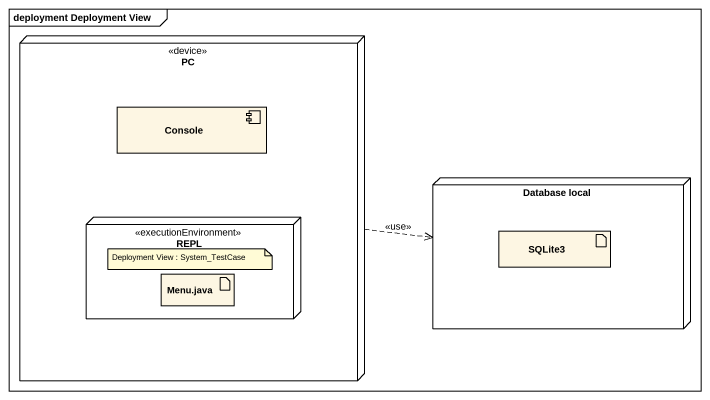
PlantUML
@startuml
mainframe deployment Deployment View
node PC <<device>> {
  component Console
  node REPL <<executionEnvironment>> {
    artifact "Menu.java" as Menu_java
  }
}
node "Database local" as Database_local {
  artifact SQLite3
}
PC .right.> Database_local : <<use>>
note as N1
  Deployment View : System_TestCase
end note
@enduml
